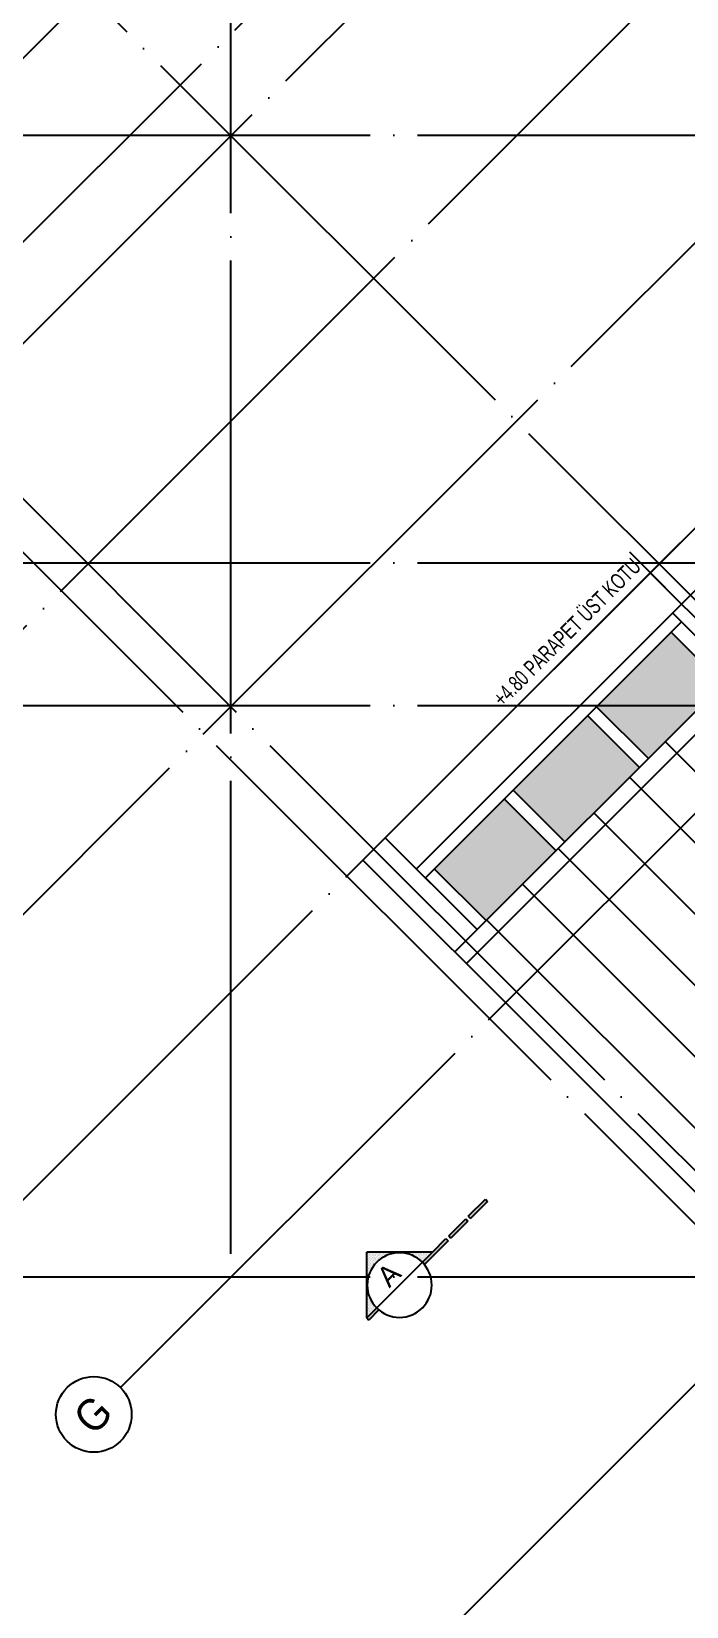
# Model space of a CAD drawing. Extents: x 460786 to 545292, y 30998 to 41694.
# Drawn here: x 496921 to 497440, y 38257 to 39506 of the extents above; entities that cross this region are included whole.
import ezdxf
from ezdxf.enums import TextEntityAlignment as Align

# ---------------------------------------------------------------- set-up
doc = ezdxf.new("R2010")
doc.units = 0
doc.header["$LTSCALE"] = 50
doc.header["$MEASUREMENT"] = 0
doc.linetypes.add('DASHDOT', pattern=[5.5, 5, -0.25, 0, -0.25])
doc.layers.get('0').update_dxf_attribs({"linetype": 'CONTINUOUS'})
for name, color, linetype in [('A-Aks Balonu', 2, 'CONTINUOUS'), ('A-Aks Dikey', 12, 'DASHDOT'), ('A-Aks Yatay', 12, 'DASHDOT'), ('A-Gör 2', 40, 'CONTINUOUS'), ('A-Gör 4', 75, 'CONTINUOUS'), ('A-Kesit Yazi', 4, 'CONTINUOUS'), ('A-Solid', 254, 'CONTINUOUS'), ('A-Yazı 2', 205, 'CONTINUOUS')]:
    doc.layers.add(name, color=color, linetype=linetype)
doc.styles.add('blkan', font='arial.ttf', dxfattribs={"width": 0.9, "height": 12.5})
doc.styles.get("Standard").update_dxf_attribs({"font": 'arial.ttf', "width": 0.9})
doc.styles.add('STANDARD1', font='arial.ttf')

# ---------------------------------------------------------------- blocks, each defined once
blk = doc.blocks.new('aks')
blk.add_circle((-0.8, 38.6), 60)
at = {"width": 0.9}
blk.add_attdef('AKSNO', text='', height=50, dxfattribs=at).set_placement((-0.8, 38.6), align=Align.MIDDLE_CENTER)
blk = doc.blocks.new('*X5')
at = {"color": 0}
for p, q in [((116.50625, 395.1375), (116.50625, 395.1375)), ((116.5125, 395.15), (116.5125, 395.15)), ((116.51875, 395.1375), (116.51875, 395.1375)), ((116.525, 395.15), (116.525, 395.15)), ((116.53125, 395.1625), (116.53125, 395.1625)), ((116.53125, 395.1375), (116.53125, 395.1375)), ((116.5375, 395.175), (116.5375, 395.175)), ((116.5375, 395.15), (116.5375, 395.15)), ((116.54375, 395.1625), (116.54375, 395.1625)), ((116.54375, 395.1375), (116.54375, 395.1375)), ((116.55, 395.15), (116.55, 395.15)), ((116.55625, 395.1625), (116.55625, 395.1625)), ((116.55625, 395.1375), (116.55625, 395.1375)), ((116.5625, 395.15), (116.5625, 395.15)), ((116.56875, 395.1375), (116.56875, 395.1375)), ((116.58125, 395.1375), (116.58125, 395.1375)), ((116.3125, 394.95), (116.3125, 394.95)), ((116.325, 394.95), (116.325, 394.95)), ((116.33125, 394.9625), (116.33125, 394.9625)), ((116.3375, 394.975), (116.3375, 394.975)), ((116.34375, 394.9625), (116.34375, 394.9625)), ((116.35, 394.975), (116.35, 394.975)), ((116.35625, 394.9875), (116.35625, 394.9875)), ((116.35625, 394.9625), (116.35625, 394.9625)), ((116.3625, 395), (116.3625, 395)), ((116.3625, 394.975), (116.3625, 394.975)), ((116.36875, 394.9875), (116.36875, 394.9875)), ((116.375, 395), (116.375, 395)), ((116.375, 394.975), (116.375, 394.975)), ((116.38125, 395.0125), (116.38125, 395.0125)), ((116.38125, 394.9875), (116.38125, 394.9875)), ((116.3875, 395.025), (116.3875, 395.025)), ((116.3875, 395), (116.3875, 395)), ((116.39375, 395.0125), (116.39375, 395.0125)), ((116.39375, 394.9875), (116.39375, 394.9875)), ((116.4, 395.025), (116.4, 395.025)), ((116.4, 395), (116.4, 395)), ((116.40625, 395.0375), (116.40625, 395.0375)), ((116.40625, 395.0125), (116.40625, 395.0125)), ((116.40625, 394.9875), (116.40625, 394.9875)), ((116.4125, 395.05), (116.4125, 395.05)), ((116.4125, 395.025), (116.4125, 395.025)), ((116.4125, 395), (116.4125, 395)), ((116.41875, 395.0375), (116.41875, 395.0375)), ((116.41875, 395.0125), (116.41875, 395.0125)), ((116.425, 395.05), (116.425, 395.05)), ((116.425, 395.025), (116.425, 395.025)), ((116.425, 395), (116.425, 395)), ((116.43125, 395.0625), (116.43125, 395.0625)), ((116.43125, 395.0375), (116.43125, 395.0375)), ((116.43125, 395.0125), (116.43125, 395.0125)), ((116.4375, 395.075), (116.4375, 395.075)), ((116.4375, 395.05), (116.4375, 395.05)), ((116.4375, 395.025), (116.4375, 395.025)), ((116.4375, 395), (116.4375, 395)), ((116.44375, 395.0625), (116.44375, 395.0625)), ((116.44375, 395.0375), (116.44375, 395.0375)), ((116.44375, 395.0125), (116.44375, 395.0125)), ((116.45, 395.075), (116.45, 395.075)), ((116.45, 395.05), (116.45, 395.05)), ((116.45, 395.025), (116.45, 395.025)), ((116.45, 395), (116.45, 395)), ((116.45625, 395.0875), (116.45625, 395.0875)), ((116.45625, 395.0625), (116.45625, 395.0625)), ((116.45625, 395.0375), (116.45625, 395.0375)), ((116.45625, 395.0125), (116.45625, 395.0125)), ((116.4625, 395.1), (116.4625, 395.1)), ((116.4625, 395.075), (116.4625, 395.075)), ((116.4625, 395.05), (116.4625, 395.05)), ((116.4625, 395.025), (116.4625, 395.025)), ((116.4625, 395), (116.4625, 395)), ((116.46875, 395.0875), (116.46875, 395.0875)), ((116.46875, 395.0625), (116.46875, 395.0625)), ((116.46875, 395.0375), (116.46875, 395.0375)), ((116.46875, 395.0125), (116.46875, 395.0125)), ((116.475, 395.1), (116.475, 395.1)), ((116.475, 395.075), (116.475, 395.075)), ((116.475, 395.05), (116.475, 395.05)), ((116.475, 395.025), (116.475, 395.025)), ((116.48125, 395.1125), (116.48125, 395.1125)), ((116.48125, 395.0875), (116.48125, 395.0875)), ((116.48125, 395.0625), (116.48125, 395.0625)), ((116.48125, 395.0375), (116.48125, 395.0375)), ((116.48125, 395.0125), (116.48125, 395.0125)), ((116.4875, 395.125), (116.4875, 395.125)), ((116.4875, 395.1), (116.4875, 395.1)), ((116.4875, 395.075), (116.4875, 395.075)), ((116.4875, 395.05), (116.4875, 395.05)), ((116.4875, 395.025), (116.4875, 395.025)), ((116.49375, 395.1125), (116.49375, 395.1125)), ((116.49375, 395.0875), (116.49375, 395.0875)), ((116.49375, 395.0625), (116.49375, 395.0625)), ((116.49375, 395.0375), (116.49375, 395.0375)), ((116.49375, 395.0125), (116.49375, 395.0125)), ((116.5, 395.125), (116.5, 395.125)), ((116.5, 395.1), (116.5, 395.1)), ((116.5, 395.075), (116.5, 395.075)), ((116.5, 395.05), (116.5, 395.05)), ((116.5, 395.025), (116.5, 395.025)), ((116.50625, 395.1125), (116.50625, 395.1125)), ((116.50625, 395.0875), (116.50625, 395.0875)), ((116.50625, 395.0625), (116.50625, 395.0625)), ((116.50625, 395.0375), (116.50625, 395.0375)), ((116.50625, 395.0125), (116.50625, 395.0125)), ((116.5125, 395.125), (116.5125, 395.125)), ((116.5125, 395.1), (116.5125, 395.1)), ((116.5125, 395.075), (116.5125, 395.075)), ((116.5125, 395.05), (116.5125, 395.05)), ((116.5125, 395.025), (116.5125, 395.025)), ((116.51875, 395.1125), (116.51875, 395.1125)), ((116.51875, 395.0875), (116.51875, 395.0875)), ((116.51875, 395.0625), (116.51875, 395.0625)), ((116.51875, 395.0375), (116.51875, 395.0375)), ((116.51875, 395.0125), (116.51875, 395.0125)), ((116.525, 395.125), (116.525, 395.125)), ((116.525, 395.1), (116.525, 395.1)), ((116.525, 395.075), (116.525, 395.075)), ((116.525, 395.05), (116.525, 395.05)), ((116.525, 395.025), (116.525, 395.025)), ((116.53125, 395.1125), (116.53125, 395.1125)), ((116.53125, 395.0875), (116.53125, 395.0875)), ((116.53125, 395.0625), (116.53125, 395.0625)), ((116.53125, 395.0375), (116.53125, 395.0375)), ((116.53125, 395.0125), (116.53125, 395.0125)), ((116.5375, 395.125), (116.5375, 395.125)), ((116.5375, 395.1), (116.5375, 395.1)), ((116.5375, 395.075), (116.5375, 395.075)), ((116.5375, 395.05), (116.5375, 395.05)), ((116.5375, 395.025), (116.5375, 395.025)), ((116.54375, 395.1125), (116.54375, 395.1125)), ((116.54375, 395.0875), (116.54375, 395.0875)), ((116.54375, 395.0625), (116.54375, 395.0625)), ((116.54375, 395.0375), (116.54375, 395.0375)), ((116.54375, 395.0125), (116.54375, 395.0125)), ((116.55, 395.125), (116.55, 395.125)), ((116.55, 395.1), (116.55, 395.1)), ((116.55, 395.075), (116.55, 395.075)), ((116.55, 395.05), (116.55, 395.05)), ((116.55, 395.025), (116.55, 395.025)), ((116.55625, 395.1125), (116.55625, 395.1125)), ((116.55625, 395.0875), (116.55625, 395.0875)), ((116.55625, 395.0625), (116.55625, 395.0625)), ((116.55625, 395.0375), (116.55625, 395.0375)), ((116.55625, 395.0125), (116.55625, 395.0125)), ((116.5625, 395.125), (116.5625, 395.125)), ((116.5625, 395.1), (116.5625, 395.1)), ((116.5625, 395.075), (116.5625, 395.075)), ((116.5625, 395.05), (116.5625, 395.05)), ((116.5625, 395.025), (116.5625, 395.025)), ((116.56875, 395.1125), (116.56875, 395.1125)), ((116.56875, 395.0875), (116.56875, 395.0875)), ((116.56875, 395.0625), (116.56875, 395.0625)), ((116.56875, 395.0375), (116.56875, 395.0375)), ((116.56875, 395.0125), (116.56875, 395.0125)), ((116.575, 395.125), (116.575, 395.125)), ((116.575, 395.1), (116.575, 395.1)), ((116.575, 395.075), (116.575, 395.075)), ((116.575, 395.05), (116.575, 395.05)), ((116.575, 395.025), (116.575, 395.025)), ((116.58125, 395.1125), (116.58125, 395.1125)), ((116.58125, 395.0875), (116.58125, 395.0875)), ((116.58125, 395.0625), (116.58125, 395.0625)), ((116.58125, 395.0375), (116.58125, 395.0375)), ((116.58125, 395.0125), (116.58125, 395.0125)), ((116.5875, 395.125), (116.5875, 395.125)), ((116.5875, 395.1), (116.5875, 395.1)), ((116.5875, 395.075), (116.5875, 395.075)), ((116.5875, 395.05), (116.5875, 395.05)), ((116.5875, 395.025), (116.5875, 395.025)), ((116.59375, 395.1125), (116.59375, 395.1125)), ((116.59375, 395.0875), (116.59375, 395.0875)), ((116.59375, 395.0625), (116.59375, 395.0625)), ((116.59375, 395.0375), (116.59375, 395.0375)), ((116.59375, 395.0125), (116.59375, 395.0125)), ((116.6, 395.1), (116.6, 395.1)), ((116.6, 395.075), (116.6, 395.075)), ((116.6, 395.05), (116.6, 395.05)), ((116.6, 395.025), (116.6, 395.025)), ((116.60625, 395.1125), (116.60625, 395.1125)), ((116.60625, 395.0875), (116.60625, 395.0875)), ((116.60625, 395.0625), (116.60625, 395.0625)), ((116.60625, 395.0375), (116.60625, 395.0375)), ((116.60625, 395.0125), (116.60625, 395.0125)), ((116.6125, 395.1), (116.6125, 395.1)), ((116.6125, 395.075), (116.6125, 395.075)), ((116.6125, 395.05), (116.6125, 395.05)), ((116.6125, 395.025), (116.6125, 395.025)), ((116.61875, 395.0875), (116.61875, 395.0875)), ((116.61875, 395.0625), (116.61875, 395.0625)), ((116.61875, 395.0375), (116.61875, 395.0375)), ((116.61875, 395.0125), (116.61875, 395.0125)), ((116.625, 395.075), (116.625, 395.075)), ((116.625, 395.05), (116.625, 395.05)), ((116.625, 395.025), (116.625, 395.025)), ((116.625, 395), (116.625, 395)), ((116.63125, 395.0875), (116.63125, 395.0875)), ((116.63125, 395.0625), (116.63125, 395.0625)), ((116.63125, 395.0375), (116.63125, 395.0375)), ((116.63125, 395.0125), (116.63125, 395.0125)), ((116.6375, 395.075), (116.6375, 395.075)), ((116.6375, 395.05), (116.6375, 395.05)), ((116.6375, 395.025), (116.6375, 395.025)), ((116.6375, 395), (116.6375, 395)), ((116.64375, 395.0625), (116.64375, 395.0625)), ((116.64375, 395.0375), (116.64375, 395.0375)), ((116.64375, 395.0125), (116.64375, 395.0125)), ((116.65, 395.05), (116.65, 395.05)), ((116.65, 395.025), (116.65, 395.025)), ((116.65, 395), (116.65, 395)), ((116.65625, 395.0625), (116.65625, 395.0625)), ((116.65625, 395.0375), (116.65625, 395.0375)), ((116.65625, 395.0125), (116.65625, 395.0125)), ((116.6625, 395.05), (116.6625, 395.05)), ((116.6625, 395.025), (116.6625, 395.025)), ((116.6625, 395), (116.6625, 395)), ((116.66875, 395.0375), (116.66875, 395.0375)), ((116.66875, 395.0125), (116.66875, 395.0125)), ((116.66875, 394.9875), (116.66875, 394.9875)), ((116.675, 395.025), (116.675, 395.025)), ((116.675, 395), (116.675, 395)), ((116.68125, 395.0375), (116.68125, 395.0375)), ((116.68125, 395.0125), (116.68125, 395.0125)), ((116.68125, 394.9875), (116.68125, 394.9875)), ((116.6875, 395.025), (116.6875, 395.025)), ((116.6875, 395), (116.6875, 395)), ((116.69375, 395.0125), (116.69375, 395.0125)), ((116.69375, 394.9875), (116.69375, 394.9875)), ((116.7, 395), (116.7, 395)), ((116.70625, 395.0125), (116.70625, 395.0125)), ((116.70625, 394.9875), (116.70625, 394.9875)), ((116.7125, 395), (116.7125, 395)), ((116.7125, 394.975), (116.7125, 394.975)), ((116.71875, 394.9875), (116.71875, 394.9875)), ((116.725, 394.975), (116.725, 394.975)), ((116.73125, 394.9875), (116.73125, 394.9875)), ((116.73125, 394.9625), (116.73125, 394.9625)), ((116.7375, 394.975), (116.7375, 394.975)), ((116.74375, 394.9625), (116.74375, 394.9625)), ((116.75, 394.95), (116.75, 394.95)), ((116.75625, 394.9625), (116.75625, 394.9625)), ((116.7625, 394.95), (116.7625, 394.95)), ((116.1125, 394.75), (116.1125, 394.75)), ((116.125, 394.75), (116.125, 394.75)), ((116.13125, 394.7625), (116.13125, 394.7625)), ((116.1375, 394.775), (116.1375, 394.775)), ((116.1375, 394.75), (116.1375, 394.75)), ((116.14375, 394.7625), (116.14375, 394.7625)), ((116.15, 394.775), (116.15, 394.775)), ((116.15, 394.75), (116.15, 394.75)), ((116.15625, 394.7875), (116.15625, 394.7875)), ((116.15625, 394.7625), (116.15625, 394.7625)), ((116.1625, 394.8), (116.1625, 394.8)), ((116.1625, 394.775), (116.1625, 394.775)), ((116.1625, 394.75), (116.1625, 394.75)), ((116.16875, 394.7875), (116.16875, 394.7875)), ((116.16875, 394.7625), (116.16875, 394.7625)), ((116.175, 394.8), (116.175, 394.8)), ((116.175, 394.775), (116.175, 394.775)), ((116.18125, 394.8125), (116.18125, 394.8125)), ((116.18125, 394.7875), (116.18125, 394.7875)), ((116.1875, 394.825), (116.1875, 394.825)), ((116.1875, 394.8), (116.1875, 394.8)), ((116.19375, 394.8125), (116.19375, 394.8125)), ((116.2, 394.825), (116.2, 394.825)), ((116.20625, 394.8375), (116.20625, 394.8375)), ((116.2125, 394.85), (116.2125, 394.85)), ((116.23125, 394.8625), (116.23125, 394.8625)), ((116.2375, 394.875), (116.2375, 394.875)), ((116.25625, 394.8875), (116.25625, 394.8875)), ((116.2625, 394.9), (116.2625, 394.9)), ((116.28125, 394.9125), (116.28125, 394.9125)), ((116.2875, 394.925), (116.2875, 394.925)), ((116.30625, 394.9375), (116.30625, 394.9375)), ((116.76875, 394.9375), (116.76875, 394.9375)), ((116.78125, 394.9375), (116.78125, 394.9375)), ((116.7875, 394.925), (116.7875, 394.925)), ((116.80625, 394.9125), (116.80625, 394.9125)), ((116.83125, 394.8875), (116.83125, 394.8875)), ((116.85625, 394.8625), (116.85625, 394.8625)), ((116.8625, 394.85), (116.8625, 394.85)), ((116.88125, 394.8375), (116.88125, 394.8375)), ((116.8875, 394.825), (116.8875, 394.825)), ((116.89375, 394.8125), (116.89375, 394.8125)), ((116.9, 394.8), (116.9, 394.8)), ((116.90625, 394.8125), (116.90625, 394.8125)), ((116.90625, 394.7875), (116.90625, 394.7875)), ((116.9125, 394.8), (116.9125, 394.8)), ((116.9125, 394.775), (116.9125, 394.775)), ((116.91875, 394.7875), (116.91875, 394.7875)), ((116.91875, 394.7625), (116.91875, 394.7625)), ((116.925, 394.775), (116.925, 394.775)), ((116.925, 394.75), (116.925, 394.75)), ((116.93125, 394.7875), (116.93125, 394.7875)), ((116.93125, 394.7625), (116.93125, 394.7625)), ((116.9375, 394.775), (116.9375, 394.775)), ((116.9375, 394.75), (116.9375, 394.75)), ((116.94375, 394.7625), (116.94375, 394.7625)), ((116.95, 394.75), (116.95, 394.75)), ((116.95625, 394.7625), (116.95625, 394.7625)), ((116.9625, 394.75), (116.9625, 394.75)), ((115.98125, 394.6125), (115.98125, 394.6125)), ((115.9875, 394.625), (115.9875, 394.625)), ((115.99375, 394.6125), (115.99375, 394.6125)), ((116, 394.625), (116, 394.625)), ((116.00625, 394.6375), (116.00625, 394.6375)), ((116.00625, 394.6125), (116.00625, 394.6125)), ((116.0125, 394.65), (116.0125, 394.65)), ((116.0125, 394.625), (116.0125, 394.625)), ((116.01875, 394.6375), (116.01875, 394.6375)), ((116.01875, 394.6125), (116.01875, 394.6125)), ((116.025, 394.65), (116.025, 394.65)), ((116.025, 394.625), (116.025, 394.625)), ((116.03125, 394.6625), (116.03125, 394.6625)), ((116.03125, 394.6375), (116.03125, 394.6375)), ((116.03125, 394.6125), (116.03125, 394.6125)), ((116.0375, 394.675), (116.0375, 394.675)), ((116.0375, 394.65), (116.0375, 394.65)), ((116.0375, 394.625), (116.0375, 394.625)), ((116.04375, 394.6625), (116.04375, 394.6625)), ((116.04375, 394.6375), (116.04375, 394.6375)), ((116.04375, 394.6125), (116.04375, 394.6125)), ((116.05, 394.675), (116.05, 394.675)), ((116.05, 394.65), (116.05, 394.65)), ((116.05, 394.625), (116.05, 394.625)), ((116.05625, 394.6875), (116.05625, 394.6875)), ((116.05625, 394.6625), (116.05625, 394.6625)), ((116.05625, 394.6375), (116.05625, 394.6375)), ((116.05625, 394.6125), (116.05625, 394.6125)), ((116.0625, 394.7), (116.0625, 394.7)), ((116.0625, 394.675), (116.0625, 394.675)), ((116.0625, 394.65), (116.0625, 394.65)), ((116.0625, 394.625), (116.0625, 394.625)), ((116.06875, 394.6875), (116.06875, 394.6875)), ((116.06875, 394.6625), (116.06875, 394.6625)), ((116.06875, 394.6375), (116.06875, 394.6375)), ((116.06875, 394.6125), (116.06875, 394.6125)), ((116.075, 394.7), (116.075, 394.7)), ((116.075, 394.675), (116.075, 394.675)), ((116.075, 394.65), (116.075, 394.65)), ((116.075, 394.625), (116.075, 394.625)), ((116.08125, 394.7125), (116.08125, 394.7125)), ((116.08125, 394.6875), (116.08125, 394.6875)), ((116.08125, 394.6625), (116.08125, 394.6625)), ((116.08125, 394.6375), (116.08125, 394.6375)), ((116.08125, 394.6125), (116.08125, 394.6125)), ((116.0875, 394.725), (116.0875, 394.725)), ((116.0875, 394.7), (116.0875, 394.7)), ((116.0875, 394.675), (116.0875, 394.675)), ((116.0875, 394.65), (116.0875, 394.65)), ((116.0875, 394.625), (116.0875, 394.625)), ((116.09375, 394.7125), (116.09375, 394.7125)), ((116.09375, 394.6875), (116.09375, 394.6875)), ((116.09375, 394.6625), (116.09375, 394.6625)), ((116.09375, 394.6375), (116.09375, 394.6375)), ((116.09375, 394.6125), (116.09375, 394.6125)), ((116.1, 394.725), (116.1, 394.725)), ((116.1, 394.7), (116.1, 394.7)), ((116.1, 394.675), (116.1, 394.675)), ((116.1, 394.65), (116.1, 394.65)), ((116.1, 394.625), (116.1, 394.625)), ((116.10625, 394.7375), (116.10625, 394.7375)), ((116.10625, 394.7125), (116.10625, 394.7125)), ((116.10625, 394.6875), (116.10625, 394.6875)), ((116.10625, 394.6625), (116.10625, 394.6625)), ((116.10625, 394.6375), (116.10625, 394.6375)), ((116.10625, 394.6125), (116.10625, 394.6125)), ((116.1125, 394.725), (116.1125, 394.725)), ((116.1125, 394.7), (116.1125, 394.7)), ((116.1125, 394.675), (116.1125, 394.675)), ((116.1125, 394.65), (116.1125, 394.65)), ((116.1125, 394.625), (116.1125, 394.625)), ((116.11875, 394.7375), (116.11875, 394.7375)), ((116.11875, 394.7125), (116.11875, 394.7125)), ((116.11875, 394.6875), (116.11875, 394.6875)), ((116.11875, 394.6625), (116.11875, 394.6625)), ((116.11875, 394.6375), (116.11875, 394.6375)), ((116.11875, 394.6125), (116.11875, 394.6125)), ((116.125, 394.725), (116.125, 394.725)), ((116.125, 394.7), (116.125, 394.7)), ((116.125, 394.675), (116.125, 394.675)), ((116.125, 394.65), (116.125, 394.65)), ((116.125, 394.625), (116.125, 394.625)), ((116.13125, 394.7375), (116.13125, 394.7375)), ((116.13125, 394.7125), (116.13125, 394.7125)), ((116.13125, 394.6875), (116.13125, 394.6875)), ((116.13125, 394.6625), (116.13125, 394.6625)), ((116.13125, 394.6375), (116.13125, 394.6375)), ((116.13125, 394.6125), (116.13125, 394.6125)), ((116.1375, 394.725), (116.1375, 394.725)), ((116.1375, 394.7), (116.1375, 394.7)), ((116.1375, 394.675), (116.1375, 394.675)), ((116.1375, 394.65), (116.1375, 394.65)), ((116.1375, 394.625), (116.1375, 394.625)), ((116.14375, 394.7375), (116.14375, 394.7375)), ((116.14375, 394.7125), (116.14375, 394.7125)), ((116.14375, 394.6875), (116.14375, 394.6875)), ((116.14375, 394.6625), (116.14375, 394.6625)), ((116.15, 394.725), (116.15, 394.725)), ((116.15, 394.7), (116.15, 394.7)), ((116.15625, 394.7375), (116.15625, 394.7375)), ((116.925, 394.725), (116.925, 394.725)), ((116.93125, 394.7375), (116.93125, 394.7375)), ((116.93125, 394.7125), (116.93125, 394.7125)), ((116.9375, 394.725), (116.9375, 394.725)), ((116.9375, 394.7), (116.9375, 394.7)), ((116.9375, 394.675), (116.9375, 394.675)), ((116.94375, 394.7375), (116.94375, 394.7375)), ((116.94375, 394.7125), (116.94375, 394.7125)), ((116.94375, 394.6875), (116.94375, 394.6875)), ((116.94375, 394.6625), (116.94375, 394.6625)), ((116.94375, 394.6375), (116.94375, 394.6375)), ((116.94375, 394.6125), (116.94375, 394.6125)), ((116.95, 394.725), (116.95, 394.725)), ((116.95, 394.7), (116.95, 394.7)), ((116.95, 394.675), (116.95, 394.675)), ((116.95, 394.65), (116.95, 394.65)), ((116.95, 394.625), (116.95, 394.625)), ((116.95625, 394.7375), (116.95625, 394.7375)), ((116.95625, 394.7125), (116.95625, 394.7125)), ((116.95625, 394.6875), (116.95625, 394.6875)), ((116.95625, 394.6625), (116.95625, 394.6625)), ((116.95625, 394.6375), (116.95625, 394.6375)), ((116.95625, 394.6125), (116.95625, 394.6125)), ((116.9625, 394.725), (116.9625, 394.725)), ((116.9625, 394.7), (116.9625, 394.7)), ((116.9625, 394.675), (116.9625, 394.675)), ((116.9625, 394.65), (116.9625, 394.65)), ((116.9625, 394.625), (116.9625, 394.625)), ((116.96875, 394.7375), (116.96875, 394.7375)), ((116.96875, 394.7125), (116.96875, 394.7125)), ((116.96875, 394.6875), (116.96875, 394.6875)), ((116.96875, 394.6625), (116.96875, 394.6625)), ((116.96875, 394.6375), (116.96875, 394.6375)), ((116.96875, 394.6125), (116.96875, 394.6125)), ((116.975, 394.725), (116.975, 394.725)), ((116.975, 394.7), (116.975, 394.7)), ((116.975, 394.675), (116.975, 394.675)), ((116.975, 394.65), (116.975, 394.65)), ((116.975, 394.625), (116.975, 394.625)), ((116.98125, 394.7375), (116.98125, 394.7375)), ((116.98125, 394.7125), (116.98125, 394.7125)), ((116.98125, 394.6875), (116.98125, 394.6875)), ((116.98125, 394.6625), (116.98125, 394.6625)), ((116.98125, 394.6375), (116.98125, 394.6375)), ((116.98125, 394.6125), (116.98125, 394.6125)), ((116.9875, 394.725), (116.9875, 394.725)), ((116.9875, 394.7), (116.9875, 394.7)), ((116.9875, 394.675), (116.9875, 394.675)), ((116.9875, 394.65), (116.9875, 394.65)), ((116.9875, 394.625), (116.9875, 394.625)), ((116.99375, 394.7125), (116.99375, 394.7125)), ((116.99375, 394.6875), (116.99375, 394.6875)), ((116.99375, 394.6625), (116.99375, 394.6625)), ((116.99375, 394.6375), (116.99375, 394.6375)), ((116.99375, 394.6125), (116.99375, 394.6125)), ((117, 394.7), (117, 394.7)), ((117, 394.675), (117, 394.675)), ((117, 394.65), (117, 394.65)), ((117, 394.625), (117, 394.625)), ((117.00625, 394.7125), (117.00625, 394.7125)), ((117.00625, 394.6875), (117.00625, 394.6875)), ((117.00625, 394.6625), (117.00625, 394.6625)), ((117.00625, 394.6375), (117.00625, 394.6375)), ((117.00625, 394.6125), (117.00625, 394.6125)), ((117.0125, 394.7), (117.0125, 394.7)), ((117.0125, 394.675), (117.0125, 394.675)), ((117.0125, 394.65), (117.0125, 394.65)), ((117.0125, 394.625), (117.0125, 394.625)), ((117.01875, 394.6875), (117.01875, 394.6875)), ((117.01875, 394.6625), (117.01875, 394.6625)), ((117.01875, 394.6375), (117.01875, 394.6375)), ((117.01875, 394.6125), (117.01875, 394.6125)), ((117.025, 394.675), (117.025, 394.675)), ((117.025, 394.65), (117.025, 394.65)), ((117.025, 394.625), (117.025, 394.625)), ((117.03125, 394.6875), (117.03125, 394.6875)), ((117.03125, 394.6625), (117.03125, 394.6625)), ((117.03125, 394.6375), (117.03125, 394.6375)), ((117.03125, 394.6125), (117.03125, 394.6125)), ((117.0375, 394.675), (117.0375, 394.675)), ((117.0375, 394.65), (117.0375, 394.65)), ((117.0375, 394.625), (117.0375, 394.625)), ((117.04375, 394.6625), (117.04375, 394.6625)), ((117.04375, 394.6375), (117.04375, 394.6375)), ((117.04375, 394.6125), (117.04375, 394.6125)), ((117.05, 394.65), (117.05, 394.65)), ((117.05, 394.625), (117.05, 394.625)), ((117.05625, 394.6625), (117.05625, 394.6625)), ((117.05625, 394.6375), (117.05625, 394.6375)), ((117.05625, 394.6125), (117.05625, 394.6125)), ((117.0625, 394.65), (117.0625, 394.65)), ((117.0625, 394.625), (117.0625, 394.625)), ((117.06875, 394.6375), (117.06875, 394.6375)), ((117.06875, 394.6125), (117.06875, 394.6125)), ((117.075, 394.625), (117.075, 394.625)), ((117.08125, 394.6375), (117.08125, 394.6375)), ((117.08125, 394.6125), (117.08125, 394.6125)), ((117.0875, 394.625), (117.0875, 394.625)), ((117.09375, 394.6125), (117.09375, 394.6125)), ((117.10625, 394.6125), (117.10625, 394.6125))]:
    blk.add_line(p, q, dxfattribs=at)
blk = doc.blocks.new('kesit-p2')
h = blk.add_hatch()
h.set_pattern_fill('DOTS', scale=0.2, angle=90)
h.set_pattern_definition([(90, (294857.23727, 191937.31927), (-0.3175, 0.15875), [0, -0.3175])])
h.paths.add_polyline_path([(107.5, 62.4), (107.5, 51.2, -0.023249), (109.9, 51.1), (109.9, 62.4)])
h.paths.add_polyline_path([(107.5, 0), (107.5, -11.2), (107.5, -26.5), (109.9, -26.5), (109.9, 0.1, -0.023249)])
h.paths.add_polyline_path([(107.5, -29.5), (107.5, -48.6), (109.9, -48.6), (109.9, -29.5)])
h.paths.add_polyline_path([(107.5, -51.5), (107.5, -70.6), (109.9, -70.6), (109.9, -51.5)])
at = {"color": 0}
for p, q in [((107.5, 62.4), (70.7, 25.6)), ((107.5, -11.2), (107.5, 62.4)), ((109.9, 51.1), (109.9, 62.4)), ((107.5, -11.2), (70.7, 25.6)), ((109.9, -26.5), (109.9, 0.1)), ((109.9, -48.6), (109.9, -29.5)), ((109.9, -70.6), (109.9, -51.5))]:
    blk.add_line(p, q, dxfattribs=at)
for p, q in [((107.5, 62.4), (109.9, 62.4)), ((107.5, -11.2), (107.5, -26.5)), ((107.5, -26.5), (109.9, -26.5)), ((107.5, -29.5), (107.5, -48.6)), ((107.5, -29.5), (109.9, -29.5)), ((107.5, -48.6), (109.9, -48.6)), ((107.5, -51.5), (107.5, -70.6)), ((107.5, -51.5), (109.9, -51.5)), ((107.5, -70.6), (109.9, -70.6))]:
    blk.add_line(p, q)
blk.add_circle((107.5, 25.6), 25.6, dxfattribs=at)
at = {"color": 7, "xscale": 64, "yscale": 64, "zscale": 64, "rotation": 90}
blk.add_blockref('*X5', (25362.4, -7433.1), dxfattribs=at)
at = {"style": 'STANDARD1'}
blk.add_attdef('TEXT', text='', height=16, dxfattribs=at).set_placement((95.7, 25.8), align=Align.MIDDLE_CENTER)
at = {"style": 'STANDARD1', "width": 0.6}
blk.add_attdef('TEXT', text='', height=12, dxfattribs=at).set_placement((119.9, 26.6), align=Align.MIDDLE_CENTER)

msp = doc.modelspace()

# ---------------------------------------------------------------- hatches: boundary and pattern name
at = {"layer": 'A-Gör 4'}
h = msp.add_hatch(dxfattribs=at)
h.set_pattern_fill('_USER', color=256, scale=40, angle=135, pattern_type=0)
h.set_pattern_definition([(135, (-4287.384, 1950.46), (-28.2842712, -28.2842712), [])])
h.paths.add_polyline_path([(497476.85, 38996.37), (497256.24, 38775.75), (497631.36, 38400.63), (497851.97, 38621.25)])
h.paths.add_polyline_path([(497851.97, 38621.25), (497631.36, 38400.63), (497997.28, 38034.7), (498217.9, 38255.32)])
at = {"layer": 'A-Solid'}
h = msp.add_hatch(color=256, dxfattribs=at)
h.dxf.hatch_style = 1
h.paths.add_polyline_path([(497239.97, 38841.51), (497280.98, 38800.5), (497336.46, 38855.97), (497295.44, 38896.98)])
h.paths.add_polyline_path([(497302.52, 38904.05), (497343.53, 38863.04), (497402.54, 38922.05), (497361.52, 38963.06)])
h.paths.add_polyline_path([(497368.59, 38970.13), (497409.61, 38929.12), (497468.61, 38988.13), (497427.6, 39029.14)])
h.paths.add_polyline_path([(497758, 39359.54), (497698.99, 39300.53), (497740, 39259.52), (497799.01, 39318.53)])
h.paths.add_polyline_path([(497824.08, 39425.62), (497765.07, 39366.61), (497806.08, 39325.6), (497865.09, 39384.6)])
h.paths.add_polyline_path([(497872.16, 39391.68), (497931.17, 39450.68), (497890.16, 39491.7), (497831.15, 39432.69)])
h.paths.add_polyline_path([(497396.81, 38850.53), (497442.84, 38896.56), (497422.93, 38916.46), (497376.91, 38870.44)], flags=9)
h.paths.add_polyline_path([(497843.21, 39296.93), (497889.24, 39342.96), (497869.33, 39362.86), (497823.31, 39316.84)], flags=9)

# ---------------------------------------------------------------- linework, layer by layer
at = {"layer": 'A-Aks Dikey', "ltscale": 1.5}
for p, q in [((497078.75, 38536.28), (497078.75, 41299.23)), ((496147.66, 40353.84), (498959.76, 37541.75)), ((495900.18, 40106.35), (498712.27, 37294.26)), ((495942.6, 40106.35), (498712.27, 37336.69))]:
    msp.add_line(p, q, dxfattribs=at)
at = {"layer": 'A-Aks Yatay', "ltscale": 1.5}
for p, q in [((496425.62, 38995.89), (497973.65, 40543.92)), ((496498.45, 38923.06), (498046.48, 40471.09)), ((496538.75, 38882.76), (498086.79, 40430.79)), ((496651.89, 38769.62), (498199.92, 40317.65)), ((496765.03, 38656.48), (498313.06, 40204.51)), ((496878.17, 38543.34), (498426.2, 40091.38)), ((496991.3, 38430.21), (498539.33, 39978.24)), ((497217.58, 38203.93), (498765.61, 39751.96)), ((496814.16, 39423.2), (504668.99, 39423.2)), ((496814.16, 39084.2), (504668.99, 39084.2)), ((496814.16, 38971.2), (504668.99, 38971.2)), ((496814.16, 38518.2), (504668.99, 38518.2))]:
    msp.add_line(p, q, dxfattribs=at)
at = {"layer": 'A-Gör 2'}
for p, q in [((497201.08, 38866.26), (497878.23, 39543.41)), ((497225.83, 38841.51), (497902.98, 39518.66)), ((497411.09, 39076.27), (498636.51, 37850.85)), ((497428.77, 39044.45), (498629.44, 37843.78)), ((497232.9, 38834.44), (497435.84, 39037.38)), ((497427.6, 39029.14), (497468.61, 38988.13)), ((497476.85, 38996.37), (497256.24, 38775.75)), ((497483.92, 38985.05), (497265.43, 38766.56)), ((497361.52, 38963.06), (497402.54, 38922.05)), ((497368.59, 38970.13), (497409.61, 38929.12)), ((497302.52, 38904.05), (497343.53, 38863.04)), ((497295.44, 38896.98), (497336.46, 38855.97)), ((497183.4, 38848.58), (497201.08, 38866.26)), ((497201.08, 38866.26), (497273.91, 38793.43)), ((497183.4, 38848.58), (497997.28, 38034.7)), ((497239.97, 38841.51), (497280.98, 38800.5)), ((497232.9, 38834.44), (497273.91, 38793.43))]:
    msp.add_line(p, q, dxfattribs=at)
at = {"layer": 'A-Yazı 2'}
msp.add_line((497423.12, 39064.37), (497394.93, 39092.56), dxfattribs=at)

# ---------------------------------------------------------------- block references
at = {"layer": 'A-Aks Balonu'}
ref = msp.add_blockref('aks', (496984.04, 38395.63), dxfattribs=dict(at, xscale=0.5, yscale=0.5, zscale=0.5, rotation=45))
ref.add_attrib('AKSNO', 'G', dxfattribs={"layer": '0', "height": 25, "rotation": 45, "width": 0.9}).set_placement((496969.43, 38408.93), align=Align.MIDDLE_CENTER)
at = {"layer": 'A-Kesit Yazi'}
ref = msp.add_blockref('kesit-p2', (497154.49, 38605.67), dxfattribs=dict(at, xscale=-1, rotation=134.9999999999999))
ref.add_attrib('TEXT', 'A', dxfattribs={"layer": '0', "height": 16, "rotation": 45, "style": 'STANDARD1'}).set_placement((497203.89, 38519.74), align=Align.MIDDLE_CENTER)

# ---------------------------------------------------------------- texts
at = {"layer": 'A-Yazı 2', "style": 'blkan', "width": 0.7}
msp.add_text('+4.80 PARAPET ÜST KOTU', height=12.5, rotation=45, dxfattribs=at).set_placement((497294.12, 38969.44))

doc.saveas('drawing.dxf')
